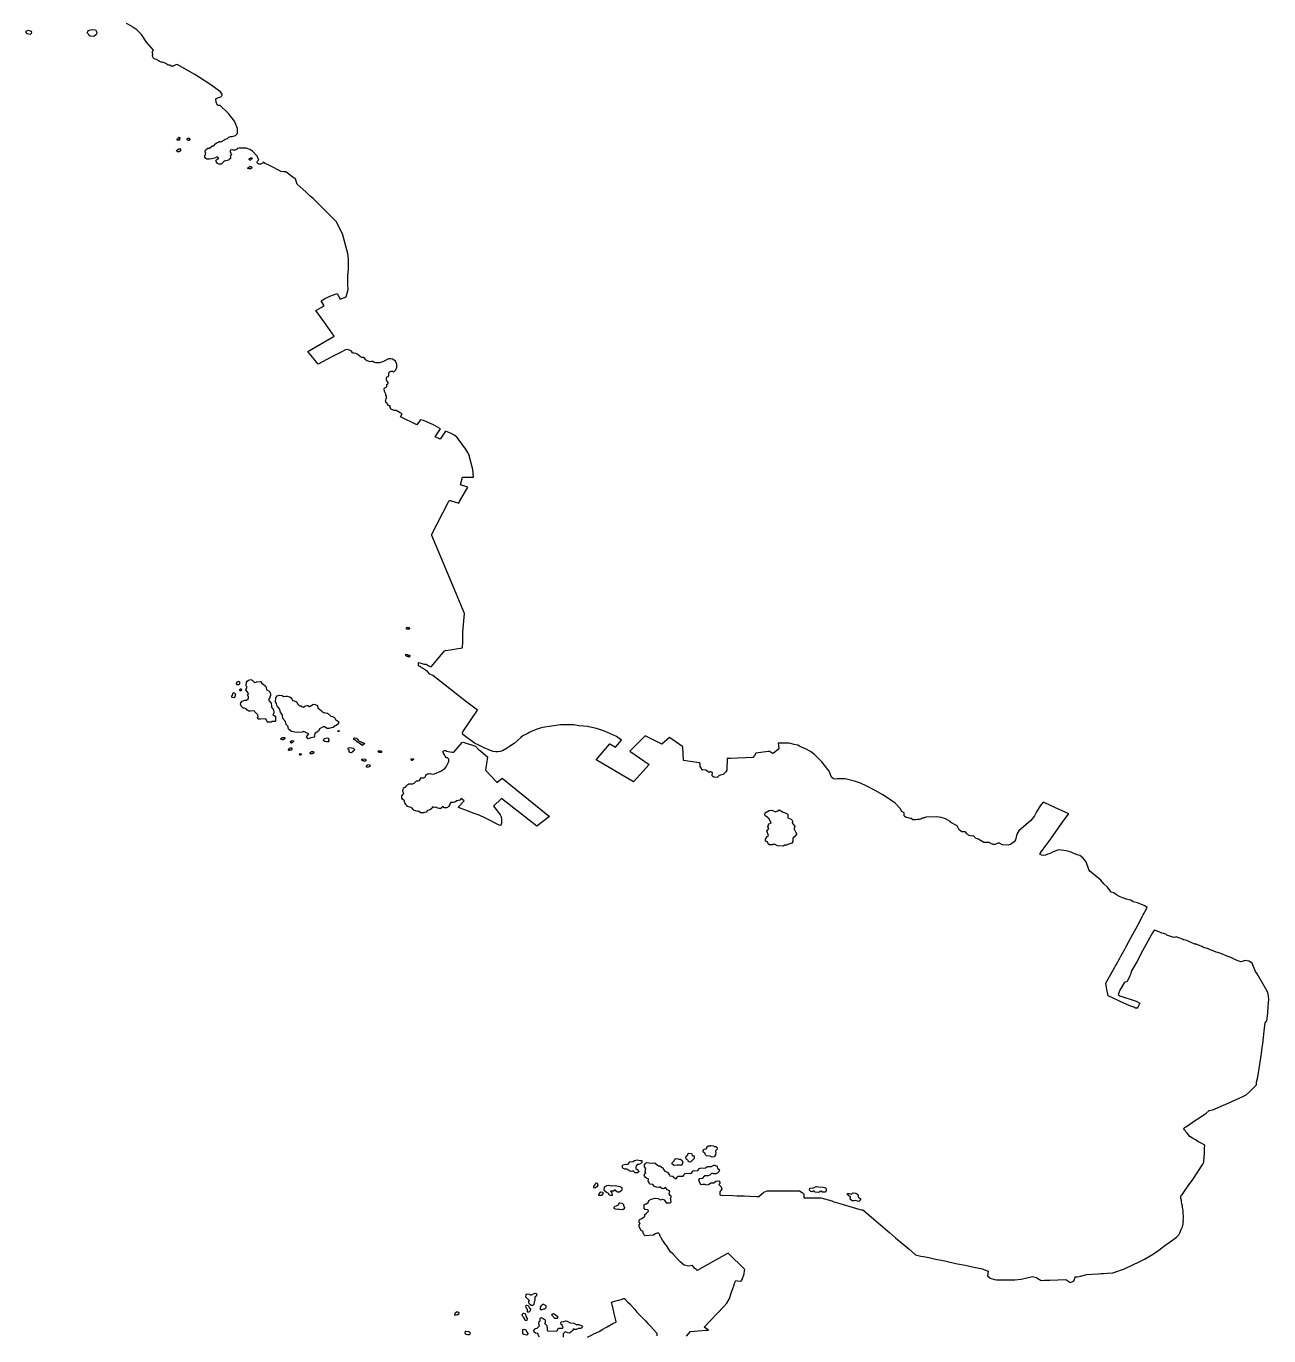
# Model space of a CAD drawing. Header units: inches. Extents: x 139.14 to 140.39, y 34.9 to 35.86.
# Drawn here: x 139.59072 to 139.62745, y 35.20562 to 35.24435 of the extents above; entities that cross this region are included whole.
import ezdxf

# ---------------------------------------------------------------- set-up
doc = ezdxf.new("R2010")
doc.units = ezdxf.units.IN
doc.header["$MEASUREMENT"] = 0

msp = doc.modelspace()

# ---------------------------------------------------------------- linework, layer by layer
for points in [[(139.610239, 35.205602), (139.610294, 35.20567), (139.610356, 35.205743), (139.610697, 35.205778), (139.610829, 35.205785), (139.610887, 35.205786), (139.610763, 35.205875), (139.611346, 35.206481), (139.611426, 35.206577), (139.611498, 35.206696), (139.611508, 35.206724), (139.611556, 35.206876), (139.611605, 35.207016), (139.611633, 35.207097), (139.611642, 35.207127), (139.61166, 35.207171), (139.611691, 35.207252), (139.611747, 35.207247), (139.611834, 35.207233), (139.611865, 35.207248), (139.611886, 35.207281), (139.611893, 35.207315), (139.611941, 35.207451), (139.611948, 35.207552), (139.611961, 35.20758), (139.611474, 35.208065), (139.611426, 35.208042), (139.610549, 35.207545), (139.610519, 35.20758), (139.610476, 35.20762), (139.61041, 35.207693), (139.610308, 35.207681), (139.610164, 35.207706), (139.610054, 35.207806), (139.609841, 35.208031), (139.609765, 35.208099), (139.609642, 35.208284), (139.609621, 35.208318), (139.609559, 35.208403), (139.609532, 35.208448), (139.609491, 35.20851), (139.609477, 35.208521), (139.609463, 35.208561), (139.609453, 35.208616), (139.609404, 35.208665), (139.609312, 35.208634), (139.609258, 35.208589), (139.609017, 35.208578), (139.608976, 35.208617), (139.608956, 35.208667), (139.608956, 35.208696), (139.608942, 35.208707), (139.608894, 35.208718), (139.608839, 35.208848), (139.608839, 35.208899), (139.608867, 35.208938), (139.608839, 35.208966), (139.608839, 35.209039), (139.608867, 35.209068), (139.608894, 35.209073), (139.608976, 35.209124), (139.609004, 35.209152), (139.609004, 35.209209), (139.609052, 35.209248), (139.609113, 35.209299), (139.609106, 35.209338), (139.609017, 35.209349), (139.608983, 35.209389), (139.60899, 35.209502), (139.609031, 35.209519), (139.609052, 35.209519), (139.6091, 35.209558), (139.609113, 35.209586), (139.60912, 35.20962), (139.609189, 35.209659), (139.609244, 35.209665), (139.609292, 35.209688), (139.609402, 35.209682), (139.60947, 35.209643), (139.609532, 35.209659), (139.609573, 35.209643), (139.609635, 35.209547), (139.609745, 35.209547), (139.609786, 35.209569), (139.609779, 35.209643), (139.609765, 35.209671), (139.609786, 35.209727), (139.609786, 35.209744), (139.609752, 35.209766), (139.609724, 35.209817), (139.609731, 35.209879), (139.609745, 35.209901), (139.609669, 35.20993), (139.609642, 35.209963), (139.609621, 35.210003), (139.609559, 35.209963), (139.609511, 35.209975), (139.609463, 35.210014), (139.609456, 35.210026), (139.609422, 35.210003), (139.609347, 35.210009), (139.609292, 35.210031), (139.609244, 35.210088), (139.609168, 35.210099), (139.609134, 35.210127), (139.609134, 35.210149), (139.6091, 35.210194), (139.609114, 35.210251), (139.6091, 35.210262), (139.609066, 35.210268), (139.609011, 35.210313), (139.608997, 35.210341), (139.608983, 35.210358), (139.609004, 35.210414), (139.609038, 35.210442), (139.609017, 35.210465), (139.609024, 35.210532), (139.609038, 35.210561), (139.608997, 35.210611), (139.608997, 35.210674), (139.609029, 35.210713), (139.609059, 35.21074), (139.60921, 35.210724), (139.609306, 35.210736), (139.609381, 35.210668), (139.609402, 35.210645), (139.60945, 35.21064), (139.609525, 35.210589), (139.609539, 35.210583), (139.609552, 35.210572), (139.609559, 35.210538), (139.609594, 35.210482), (139.609676, 35.210454), (139.609731, 35.210364), (139.609745, 35.210352), (139.609827, 35.210335), (139.609875, 35.210296), (139.609916, 35.210268), (139.609937, 35.210268), (139.609985, 35.210335), (139.610136, 35.210341), (139.610163, 35.210369), (139.610177, 35.210403), (139.610197, 35.210414), (139.610321, 35.210431), (139.610342, 35.21042), (139.610383, 35.210426), (139.610438, 35.210493), (139.610568, 35.210504), (139.610623, 35.210561), (139.610644, 35.210578), (139.610801, 35.210583), (139.610863, 35.210628), (139.61098, 35.210628), (139.611049, 35.210662), (139.611076, 35.210668), (139.611083, 35.210657), (139.611124, 35.21064), (139.611145, 35.210617), (139.611158, 35.210572), (139.611213, 35.210521), (139.611199, 35.210499), (139.611193, 35.210465), (139.611165, 35.210437), (139.611124, 35.210414), (139.61111, 35.210403), (139.611035, 35.210409), (139.610994, 35.210426), (139.610981, 35.210415), (139.610925, 35.210364), (139.610877, 35.210347), (139.610767, 35.210347), (139.610699, 35.210268), (139.610616, 35.210256), (139.610596, 35.210234), (139.610609, 35.210178), (139.610644, 35.210116), (139.610658, 35.210093), (139.610712, 35.210099), (139.610781, 35.210099), (139.610829, 35.210082), (139.610884, 35.210088), (139.610918, 35.21011), (139.610952, 35.210138), (139.611042, 35.210138), (139.611103, 35.210189), (139.611193, 35.2102), (139.61122, 35.210161), (139.61122, 35.210121), (139.611193, 35.210088), (139.611261, 35.210026), (139.611282, 35.209958), (139.611254, 35.209913), (139.61122, 35.209879), (139.61122, 35.209828), (139.61122, 35.209783), (139.611254, 35.209772), (139.611607, 35.209763), (139.611736, 35.20976), (139.611838, 35.209755), (139.61195, 35.209753), (139.612107, 35.209744), (139.612312, 35.209737), (139.612376, 35.209733), (139.612523, 35.209864), (139.612621, 35.209908), (139.613279, 35.209907), (139.613576, 35.209902), (139.613657, 35.209857), (139.613705, 35.209809), (139.613704, 35.209693), (139.614207, 35.209699), (139.614532, 35.209606), (139.614598, 35.209579), (139.614739, 35.209542), (139.614866, 35.209501), (139.615132, 35.209421), (139.61533, 35.209362), (139.615408, 35.209347), (139.615447, 35.209345), (139.615702, 35.209129), (139.615972, 35.208899), (139.616236, 35.208668), (139.616417, 35.208513), (139.616812, 35.208186), (139.617005, 35.208014), (139.61717, 35.207972), (139.617247, 35.207959), (139.617397, 35.207929), (139.617556, 35.207897), (139.61791, 35.207822), (139.618199, 35.207757), (139.618247, 35.20775), (139.618474, 35.207704), (139.618605, 35.207673), (139.618735, 35.207645), (139.618982, 35.207594), (139.619159, 35.207524), (139.619136, 35.207391), (139.619214, 35.207326), (139.619338, 35.207281), (139.6194, 35.20727), (139.619941, 35.20727), (139.620127, 35.207293), (139.620463, 35.207366), (139.62058, 35.207343), (139.620628, 35.207315), (139.620722, 35.207248), (139.620822, 35.207262), (139.620978, 35.207264), (139.621451, 35.207281), (139.621572, 35.207201), (139.621588, 35.207191), (139.621682, 35.207236), (139.621709, 35.207268), (139.621731, 35.207358), (139.621788, 35.207365), (139.621894, 35.207382), (139.622061, 35.207426), (139.622412, 35.207454), (139.622489, 35.20746), (139.622568, 35.207464), (139.622673, 35.207473), (139.622838, 35.207484), (139.623016, 35.207539), (139.623066, 35.207558), (139.623098, 35.207568), (139.62314, 35.207581), (139.623204, 35.207606), (139.623637, 35.207813), (139.623774, 35.207885), (139.623995, 35.208011), (139.62419, 35.208139), (139.624246, 35.208187), (139.62438, 35.208283), (139.624533, 35.208393), (139.624721, 35.208535), (139.624793, 35.2086), (139.624825, 35.208658), (139.624865, 35.208756), (139.624881, 35.208798), (139.624899, 35.208837), (139.624918, 35.208927), (139.624921, 35.208971), (139.624924, 35.209001), (139.624926, 35.209023), (139.624925, 35.209063), (139.62493, 35.20909), (139.624917, 35.2093), (139.62491, 35.209372), (139.624898, 35.209423), (139.624896, 35.209457), (139.624884, 35.209522), (139.624875, 35.209575), (139.624869, 35.209631), (139.624855, 35.209676), (139.624851, 35.209737), (139.624865, 35.209777), (139.624896, 35.209808), (139.624998, 35.209951), (139.625066, 35.210048), (139.625205, 35.210244), (139.625498, 35.210694), (139.625533, 35.210748), (139.625541, 35.210918), (139.625547, 35.21099), (139.625552, 35.211161), (139.625563, 35.211254), (139.625451, 35.211317), (139.625392, 35.211341), (139.625352, 35.211361), (139.625319, 35.21139), (139.625281, 35.211413), (139.625198, 35.21146), (139.625113, 35.211514), (139.625035, 35.211608), (139.625002, 35.211649), (139.624986, 35.211677), (139.624961, 35.21171), (139.624944, 35.211736), (139.624963, 35.211774), (139.625, 35.211796), (139.625047, 35.211829), (139.625121, 35.211878), (139.625185, 35.211928), (139.625255, 35.211971), (139.625383, 35.212059), (139.625538, 35.212162), (139.625587, 35.212195), (139.625693, 35.21228), (139.625799, 35.212298), (139.626113, 35.212434), (139.626247, 35.212495), (139.626358, 35.212544), (139.626681, 35.212699), (139.626783, 35.212747), (139.626869, 35.212825), (139.626933, 35.212884), (139.627082, 35.213026), (139.627093, 35.213058), (139.627092, 35.213119), (139.627126, 35.213271), (139.627236, 35.213964), (139.627256, 35.214144), (139.627277, 35.214257), (139.627311, 35.214624), (139.627346, 35.214877), (139.62739, 35.214931), (139.627419, 35.215159), (139.627431, 35.215364), (139.627443, 35.215464), (139.627452, 35.215577), (139.627435, 35.215733), (139.627407, 35.215807), (139.627113, 35.216319), (139.627058, 35.216393), (139.626962, 35.216635), (139.626866, 35.216697), (139.626756, 35.216714), (139.626666, 35.216691), (139.626628, 35.216675), (139.62658, 35.216698), (139.626539, 35.216709), (139.626429, 35.21676), (139.626306, 35.216816), (139.626223, 35.216844), (139.626031, 35.216923), (139.625942, 35.216957), (139.625901, 35.216963), (139.625825, 35.216996), (139.625661, 35.217058), (139.625503, 35.217109), (139.625468, 35.217132), (139.625304, 35.217199), (139.625269, 35.217205), (139.625002, 35.217318), (139.624933, 35.217334), (139.624899, 35.217351), (139.624789, 35.217391), (139.624736, 35.21741), (139.624716, 35.217414), (139.624689, 35.217404), (139.624648, 35.217394), (139.624583, 35.217413), (139.624439, 35.21747), (139.624405, 35.217492), (139.62435, 35.217515), (139.624329, 35.217515), (139.624294, 35.217529), (139.624274, 35.217537), (139.624226, 35.21756), (139.624176, 35.217579), (139.624131, 35.217597), (139.624107, 35.217606), (139.624068, 35.217616), (139.624018, 35.217541), (139.623979, 35.217471), (139.623717, 35.217008), (139.623667, 35.216917), (139.623659, 35.216884), (139.623549, 35.216679), (139.623397, 35.216414), (139.623376, 35.216343), (139.623366, 35.2163), (139.623348, 35.216269), (139.623308, 35.21618), (139.623254, 35.216082), (139.623206, 35.216072), (139.623178, 35.216057), (139.623081, 35.215886), (139.623053, 35.215836), (139.622998, 35.215714), (139.623053, 35.215674), (139.623534, 35.215516), (139.623644, 35.215458), (139.623582, 35.215335), (139.623558, 35.215303), (139.623508, 35.215311), (139.623463, 35.215333), (139.623407, 35.215354), (139.623328, 35.215389), (139.623167, 35.21546), (139.622703, 35.215672), (139.622696, 35.215723), (139.622662, 35.215864), (139.622637, 35.21605), (139.622679, 35.216137), (139.622819, 35.216384), (139.622898, 35.216525), (139.622919, 35.216559), (139.62294, 35.216592), (139.623049, 35.216791), (139.623081, 35.216846), (139.623196, 35.217057), (139.623234, 35.217133), (139.623378, 35.217388), (139.623437, 35.217499), (139.623572, 35.217746), (139.623588, 35.217778), (139.623719, 35.218028), (139.623741, 35.218071), (139.623765, 35.218113), (139.623797, 35.218174), (139.623855, 35.218287), (139.623784, 35.218336), (139.623572, 35.218427), (139.623441, 35.218455), (139.623369, 35.218501), (139.623237, 35.218534), (139.62317, 35.218557), (139.623125, 35.218568), (139.623041, 35.218615), (139.622948, 35.218657), (139.622866, 35.218719), (139.622795, 35.21874), (139.622686, 35.218883), (139.622577, 35.21899), (139.622488, 35.219092), (139.622165, 35.219356), (139.622131, 35.219407), (139.622055, 35.219633), (139.621952, 35.219751), (139.62187, 35.219819), (139.621788, 35.219841), (139.621582, 35.219931), (139.621465, 35.219965), (139.621245, 35.219988), (139.621184, 35.219976), (139.621062, 35.219921), (139.620987, 35.219885), (139.620917, 35.21986), (139.620854, 35.219836), (139.620783, 35.219828), (139.620734, 35.219837), (139.620714, 35.219851), (139.620707, 35.219858), (139.620685, 35.219881), (139.620704, 35.219904), (139.620784, 35.22001), (139.620956, 35.220251), (139.621357, 35.220807), (139.621523, 35.221032), (139.621539, 35.221056), (139.621015, 35.221296), (139.620812, 35.221391), (139.620777, 35.221405), (139.620689, 35.221289), (139.620586, 35.221119), (139.620524, 35.221001), (139.620414, 35.22086), (139.620064, 35.220556), (139.620002, 35.220455), (139.619968, 35.220286), (139.61992, 35.220224), (139.619817, 35.22015), (139.619748, 35.220133), (139.619584, 35.220139), (139.619505, 35.220175), (139.619491, 35.220188), (139.619468, 35.220191), (139.619441, 35.220186), (139.619398, 35.220168), (139.619354, 35.22015), (139.619307, 35.22015), (139.619282, 35.220156), (139.619243, 35.220166), (139.619221, 35.220186), (139.619187, 35.220213), (139.61914, 35.220213), (139.619031, 35.220213), (139.618979, 35.220236), (139.618883, 35.220301), (139.618863, 35.220315), (139.618826, 35.220315), (139.618781, 35.220338), (139.618761, 35.220353), (139.61875, 35.220378), (139.618727, 35.220401), (139.618686, 35.220399), (139.618634, 35.220407), (139.618596, 35.220417), (139.618575, 35.220428), (139.618543, 35.220455), (139.618527, 35.220469), (139.6185, 35.220514), (139.618475, 35.220524), (139.618377, 35.220528), (139.618339, 35.220549), (139.618302, 35.220587), (139.61828, 35.220619), (139.618261, 35.22066), (139.61824, 35.220697), (139.618055, 35.220804), (139.618055, 35.220816), (139.617897, 35.220912), (139.617766, 35.220951), (139.617629, 35.220968), (139.617314, 35.220957), (139.617275, 35.220934), (139.617263, 35.220934), (139.617239, 35.220933), (139.617198, 35.220918), (139.617161, 35.2209), (139.617129, 35.220892), (139.617063, 35.220892), (139.617007, 35.22088), (139.616932, 35.220874), (139.616877, 35.220922), (139.616856, 35.220922), (139.616816, 35.220924), (139.616787, 35.220935), (139.616733, 35.220951), (139.616697, 35.220973), (139.616677, 35.220992), (139.616672, 35.221026), (139.616671, 35.221088), (139.616602, 35.221128), (139.616579, 35.22115), (139.616575, 35.221172), (139.616566, 35.221204), (139.616408, 35.221368), (139.616277, 35.221464), (139.616277, 35.221475), (139.616236, 35.221492), (139.616037, 35.221622), (139.615818, 35.221751), (139.61555, 35.221886), (139.615385, 35.22196), (139.615207, 35.222022), (139.614933, 35.222095), (139.614706, 35.222095), (139.614651, 35.222084), (139.614583, 35.222089), (139.614528, 35.22214), (139.614452, 35.22232), (139.61424, 35.222591), (139.61402, 35.222816), (139.613903, 35.222901), (139.613753, 35.222979), (139.613642, 35.223024), (139.613576, 35.22306), (139.613531, 35.223084), (139.613416, 35.223109), (139.613272, 35.223143), (139.61295, 35.223149), (139.612966, 35.223), (139.612969, 35.222978), (139.612796, 35.222838), (139.612771, 35.222853), (139.612725, 35.222885), (139.612691, 35.222898), (139.612651, 35.222895), (139.612288, 35.222848), (139.612246, 35.222782), (139.612198, 35.22272), (139.61154, 35.222693), (139.611436, 35.222693), (139.611426, 35.222348), (139.611398, 35.222301), (139.611342, 35.222235), (139.611323, 35.222224), (139.611276, 35.222214), (139.61124, 35.222203), (139.611202, 35.22219), (139.611182, 35.222167), (139.611157, 35.222143), (139.61115, 35.222126), (139.611044, 35.222145), (139.611016, 35.222158), (139.610997, 35.222181), (139.610997, 35.222214), (139.611005, 35.222271), (139.61098, 35.22229), (139.61094, 35.222307), (139.610911, 35.222283), (139.610853, 35.222322), (139.610809, 35.222346), (139.610721, 35.222356), (139.610692, 35.222356), (139.610682, 35.222395), (139.610644, 35.222458), (139.610644, 35.222545), (139.610614, 35.222566), (139.610152, 35.222629), (139.610129, 35.223034), (139.609733, 35.223315), (139.609509, 35.22312), (139.609016, 35.223366), (139.608561, 35.222905), (139.609129, 35.222511), (139.608675, 35.221998), (139.607565, 35.222652), (139.607974, 35.223123), (139.608143, 35.223032), (139.608318, 35.223239), (139.608167, 35.22334), (139.607817, 35.223498), (139.607577, 35.223577), (139.60735, 35.223627), (139.60733, 35.223639), (139.607055, 35.223661), (139.606904, 35.223684), (139.606513, 35.223684), (139.605978, 35.223605), (139.605847, 35.223566), (139.605626, 35.223477), (139.605585, 35.223461), (139.605545, 35.223436), (139.605394, 35.223368), (139.605343, 35.223316), (139.605234, 35.223211), (139.605142, 35.223136), (139.605004, 35.223045), (139.604918, 35.222993), (139.6048, 35.22292), (139.604732, 35.222901), (139.604661, 35.222891), (139.604621, 35.222887), (139.604603, 35.222887), (139.604525, 35.222902), (139.604442, 35.222927), (139.604256, 35.223011), (139.604102, 35.223087), (139.603974, 35.223148), (139.603629, 35.223401), (139.603616, 35.223449), (139.60363, 35.223479), (139.604054, 35.224123), (139.603707, 35.224393), (139.602968, 35.224967), (139.602736, 35.225143), (139.60265, 35.22519), (139.602579, 35.225269), (139.602489, 35.225322), (139.602428, 35.225363), (139.602391, 35.225371), (139.602381, 35.225393), (139.60235, 35.22541), (139.602317, 35.225434), (139.602311, 35.22553), (139.602352, 35.225524), (139.602426, 35.225502), (139.602469, 35.225487), (139.602546, 35.225485), (139.602605, 35.225448), (139.602664, 35.225412), (139.602695, 35.225414), (139.603079, 35.225877), (139.603111, 35.225884), (139.603259, 35.225905), (139.603373, 35.225923), (139.603612, 35.225962), (139.603625, 35.226155), (139.603627, 35.226426), (139.603649, 35.226661), (139.603674, 35.226979), (139.603426, 35.227574), (139.602708, 35.229288), (139.602702, 35.229307), (139.603199, 35.230286), (139.603223, 35.23032), (139.603249, 35.230329), (139.60348, 35.230253), (139.603504, 35.230246), (139.603528, 35.230295), (139.603774, 35.230719), (139.603557, 35.230791), (139.603612, 35.231014), (139.603936, 35.231018), (139.603919, 35.231239), (139.603808, 35.231653), (139.603768, 35.231747), (139.6037, 35.231854), (139.603459, 35.232192), (139.603391, 35.232248), (139.603261, 35.232316), (139.603112, 35.232371), (139.602951, 35.232136), (139.602807, 35.232206), (139.602961, 35.232442), (139.602759, 35.232558), (139.602458, 35.232688), (139.602373, 35.232714), (139.602263, 35.232564), (139.601785, 35.232803), (139.601834, 35.23289), (139.601774, 35.232918), (139.601653, 35.232991), (139.601591, 35.232989), (139.601571, 35.232995), (139.601546, 35.233002), (139.601509, 35.233016), (139.601495, 35.23305), (139.601479, 35.233074), (139.601474, 35.233122), (139.601456, 35.233122), (139.601419, 35.233147), (139.601401, 35.23317), (139.601397, 35.233193), (139.601362, 35.233211), (139.601346, 35.233238), (139.601343, 35.233269), (139.601346, 35.233293), (139.601362, 35.233327), (139.601372, 35.233359), (139.601369, 35.233416), (139.601349, 35.233419), (139.601349, 35.233469), (139.601307, 35.233553), (139.601303, 35.23364), (139.601317, 35.233656), (139.601358, 35.233675), (139.601383, 35.233684), (139.601379, 35.233705), (139.601376, 35.233723), (139.601369, 35.233746), (139.60139, 35.233762), (139.601415, 35.233783), (139.601415, 35.233819), (139.601381, 35.233865), (139.601365, 35.233897), (139.601365, 35.233947), (139.601372, 35.233963), (139.601386, 35.233981), (139.601406, 35.233988), (139.601427, 35.233997), (139.601429, 35.234016), (139.601433, 35.234023), (139.601436, 35.234077), (139.601436, 35.234098), (139.601452, 35.234125), (139.601474, 35.234144), (139.601504, 35.23415), (139.601543, 35.234146), (139.601571, 35.234132), (139.6016, 35.234136), (139.601648, 35.234186), (139.601676, 35.234265), (139.601676, 35.234367), (139.601628, 35.234451), (139.601545, 35.234507), (139.601497, 35.234519), (139.601429, 35.234519), (139.601264, 35.234429), (139.601216, 35.234413), (139.60116, 35.234397), (139.601121, 35.234394), (139.60105, 35.234397), (139.600992, 35.234413), (139.600963, 35.234434), (139.600928, 35.234439), (139.600886, 35.234426), (139.600799, 35.234453), (139.600773, 35.234463), (139.600744, 35.234492), (139.600728, 35.234524), (139.600689, 35.23455), (139.600641, 35.234558), (139.600602, 35.234576), (139.600581, 35.234592), (139.600528, 35.234634), (139.600499, 35.234653), (139.600462, 35.234671), (139.600414, 35.234679), (139.600386, 35.234679), (139.600359, 35.234695), (139.600336, 35.234739), (139.600312, 35.234755), (139.600272, 35.234774), (139.600233, 35.234784), (139.600201, 35.234789), (139.600159, 35.234783), (139.600004, 35.234701), (139.59977, 35.234579), (139.599472, 35.234425), (139.599347, 35.234357), (139.599038, 35.234731), (139.599821, 35.235186), (139.599687, 35.235386), (139.599463, 35.235686), (139.599277, 35.235949), (139.599527, 35.236079), (139.599434, 35.236228), (139.599536, 35.236288), (139.599694, 35.236367), (139.599913, 35.236446), (139.599998, 35.236282), (139.600173, 35.23635), (139.600239, 35.236562), (139.600227, 35.236699), (139.600227, 35.23697), (139.600241, 35.237173), (139.600241, 35.237466), (139.600221, 35.237629), (139.60007, 35.238209), (139.599877, 35.238581), (139.599521, 35.238936), (139.599202, 35.239259), (139.599143, 35.239303), (139.599116, 35.239331), (139.599034, 35.239406), (139.598979, 35.239455), (139.598813, 35.239607), (139.598725, 35.23968), (139.598684, 35.239804), (139.598689, 35.239826), (139.598641, 35.239856), (139.59857, 35.239911), (139.598435, 35.240017), (139.598392, 35.240042), (139.598334, 35.240046), (139.598251, 35.240052), (139.597908, 35.240238), (139.597757, 35.240305), (139.597723, 35.240334), (139.597714, 35.240309), (139.5977, 35.240293), (139.597666, 35.240278), (139.597642, 35.240271), (139.5976, 35.240273), (139.597581, 35.240278), (139.597565, 35.240292), (139.597547, 35.240314), (139.597547, 35.240338), (139.597555, 35.240363), (139.597575, 35.240382), (139.597599, 35.240396), (139.597545, 35.240514), (139.597407, 35.24066), (139.597332, 35.240711), (139.597222, 35.240751), (139.597009, 35.240751), (139.596954, 35.240734), (139.596954, 35.240716), (139.596895, 35.240687), (139.596864, 35.240687), (139.596825, 35.24069), (139.596786, 35.240695), (139.596758, 35.240684), (139.596745, 35.240664), (139.59674, 35.240646), (139.596766, 35.240597), (139.596789, 35.240553), (139.596779, 35.240538), (139.59675, 35.240507), (139.596753, 35.240491), (139.596753, 35.24046), (139.596753, 35.240445), (139.596722, 35.240414), (139.596701, 35.240396), (139.596655, 35.240383), (139.596613, 35.240367), (139.596577, 35.240359), (139.596554, 35.240339), (139.596484, 35.240277), (139.596461, 35.240274), (139.59642, 35.240274), (139.596389, 35.240282), (139.596371, 35.240293), (139.596345, 35.240329), (139.596329, 35.240365), (139.596324, 35.24038), (139.596376, 35.240429), (139.596402, 35.240434), (139.5964, 35.240459), (139.596385, 35.240465), (139.596376, 35.240476), (139.596361, 35.240491), (139.596332, 35.240481), (139.596322, 35.240465), (139.596283, 35.24045), (139.596203, 35.240429), (139.596133, 35.240421), (139.596092, 35.240416), (139.596056, 35.240416), (139.596027, 35.240445), (139.596002, 35.240476), (139.595994, 35.240499), (139.596002, 35.24053), (139.596014, 35.240545), (139.596014, 35.240579), (139.596023, 35.240608), (139.596007, 35.240637), (139.596007, 35.240655), (139.596017, 35.240691), (139.596038, 35.240704), (139.59609, 35.240743), (139.596136, 35.240748), (139.596206, 35.240802), (139.596224, 35.240817), (139.596245, 35.240817), (139.596268, 35.24082), (139.596281, 35.240833), (139.596281, 35.240853), (139.596291, 35.240864), (139.59633, 35.240895), (139.596361, 35.24091), (139.596405, 35.240928), (139.596415, 35.240941), (139.596446, 35.240941), (139.596459, 35.240936), (139.596474, 35.240933), (139.596512, 35.240955), (139.596537, 35.240972), (139.596594, 35.241009), (139.596665, 35.241032), (139.596705, 35.241074), (139.596756, 35.241091), (139.59681, 35.241091), (139.596905, 35.241117), (139.596968, 35.241179), (139.596968, 35.241331), (139.596879, 35.241545), (139.596694, 35.241771), (139.596447, 35.242007), (139.596391, 35.242008), (139.596367, 35.242024), (139.596334, 35.24211), (139.596324, 35.242206), (139.59638, 35.242231), (139.59647, 35.242262), (139.596492, 35.242286), (139.596512, 35.242322), (139.596514, 35.242345), (139.59646, 35.242408), (139.596141, 35.242636), (139.595705, 35.242925), (139.595405, 35.243095), (139.595184, 35.243219), (139.595141, 35.243211), (139.595105, 35.243193), (139.595082, 35.24318), (139.595068, 35.243173), (139.59502, 35.243171), (139.595002, 35.243175), (139.594984, 35.243191), (139.594971, 35.243204), (139.594955, 35.243199), (139.594927, 35.243199), (139.594911, 35.243206), (139.594885, 35.243218), (139.594864, 35.243241), (139.594829, 35.243261), (139.5948, 35.243274), (139.594768, 35.243282), (139.594734, 35.243287), (139.594702, 35.243293), (139.594657, 35.243312), (139.594628, 35.243333), (139.594611, 35.243348), (139.594564, 35.243369), (139.594533, 35.243379), (139.594504, 35.243389), (139.594474, 35.243422), (139.594459, 35.243443), (139.594449, 35.243472), (139.594447, 35.243493), (139.594461, 35.243506), (139.594464, 35.243531), (139.594455, 35.243548), (139.594446, 35.243574), (139.594444, 35.243593), (139.594458, 35.243614), (139.594484, 35.243646), (139.594278, 35.243883), (139.594129, 35.244104), (139.594054, 35.24418), (139.593983, 35.244244), (139.593873, 35.244329), (139.593846, 35.244334), (139.593832, 35.244351), (139.593681, 35.24443)], [(139.590717, 35.24416), (139.590717, 35.24421), (139.590758, 35.244227), (139.590772, 35.244239), (139.590861, 35.24421), (139.590875, 35.244182), (139.590861, 35.244137), (139.590834, 35.244109), (139.590744, 35.244131), (139.590717, 35.24416)], [(139.592522, 35.24416), (139.592536, 35.244199), (139.592556, 35.244222), (139.592584, 35.244239), (139.592625, 35.244244), (139.592672, 35.244261), (139.592762, 35.24425), (139.592803, 35.244182), (139.592796, 35.24412), (139.592769, 35.244092), (139.592714, 35.244053), (139.592611, 35.244058), (139.592577, 35.244081), (139.59257, 35.244109), (139.592522, 35.24416)], [(139.595184, 35.240987), (139.595184, 35.24101), (139.595205, 35.241027), (139.595205, 35.241032), (139.595212, 35.241038), (139.595212, 35.241044), (139.595219, 35.241049), (139.595219, 35.241055), (139.595225, 35.241061), (139.595225, 35.241066), (139.595232, 35.241066), (139.595239, 35.241072), (139.595253, 35.241066), (139.59526, 35.241061), (139.59526, 35.241038), (139.595253, 35.241032), (139.595253, 35.241021), (139.595246, 35.241016), (139.595246, 35.240987), (139.595253, 35.240982), (139.595198, 35.240982), (139.595191, 35.240987), (139.595184, 35.240987)], [(139.595479, 35.240993), (139.595479, 35.241021), (139.595486, 35.241027), (139.595486, 35.241038), (139.595493, 35.241044), (139.595541, 35.241038), (139.595548, 35.241032), (139.595548, 35.241021), (139.595555, 35.241016), (139.595555, 35.240987), (139.595548, 35.240982), (139.595534, 35.240982), (139.595527, 35.240976), (139.595514, 35.240976), (139.595507, 35.240982), (139.595493, 35.240982), (139.595479, 35.240993)], [(139.595164, 35.240677), (139.595232, 35.240722), (139.59526, 35.240734), (139.59528, 35.240711), (139.59528, 35.240672), (139.595239, 35.240638), (139.595191, 35.240638), (139.595171, 35.24066), (139.595164, 35.240677)], [(139.597304, 35.240424), (139.597311, 35.240429), (139.597311, 35.240435), (139.597318, 35.240441), (139.597325, 35.240441), (139.597332, 35.240446), (139.597339, 35.240446), (139.597346, 35.240452), (139.597352, 35.240452), (139.597359, 35.240457), (139.597366, 35.240457), (139.597373, 35.240463), (139.597387, 35.240457), (139.597394, 35.240452), (139.597394, 35.240441), (139.597387, 35.240435), (139.597387, 35.240429), (139.597359, 35.240407), (139.597359, 35.240401), (139.597352, 35.240396), (139.597332, 35.240396), (139.597311, 35.240412), (139.597311, 35.240418), (139.597304, 35.240424)], [(139.597263, 35.240154), (139.59727, 35.240159), (139.59727, 35.240165), (139.597284, 35.240176), (139.597297, 35.240176), (139.597318, 35.240193), (139.597318, 35.240199), (139.597325, 35.240204), (139.597332, 35.240204), (139.597339, 35.24021), (139.597352, 35.240204), (139.597359, 35.240204), (139.597387, 35.240182), (139.597387, 35.240171), (139.59738, 35.240165), (139.59738, 35.240159), (139.597373, 35.240154), (139.597373, 35.240148), (139.597366, 35.240142), (139.597359, 35.240142), (139.597346, 35.240131), (139.597332, 35.240131), (139.597325, 35.240125), (139.597318, 35.240131), (139.597304, 35.240131), (139.597291, 35.240142), (139.597284, 35.240142), (139.597277, 35.240148), (139.59727, 35.240148), (139.597263, 35.240154)], [(139.601957, 35.226529), (139.601957, 35.226557), (139.60197, 35.226568), (139.601991, 35.226568), (139.601998, 35.226574), (139.602011, 35.226568), (139.602018, 35.226568), (139.602025, 35.226563), (139.602032, 35.226563), (139.602053, 35.226546), (139.602053, 35.22654), (139.602046, 35.226535), (139.602046, 35.226529), (139.602039, 35.226523), (139.601998, 35.226523), (139.601991, 35.226529), (139.601984, 35.226523), (139.601964, 35.226523), (139.601957, 35.226529)], [(139.601936, 35.225735), (139.601936, 35.225769), (139.601943, 35.225774), (139.601984, 35.225769), (139.601991, 35.225769), (139.602011, 35.225752), (139.602025, 35.225752), (139.602032, 35.225746), (139.602046, 35.225746), (139.602053, 35.22574), (139.602059, 35.22574), (139.602059, 35.225723), (139.602053, 35.225718), (139.602053, 35.225712), (139.602046, 35.225707), (139.602046, 35.225701), (139.602039, 35.225695), (139.602032, 35.225701), (139.602018, 35.225701), (139.602011, 35.225707), (139.601998, 35.225707), (139.601991, 35.225712), (139.601977, 35.225712), (139.60197, 35.225718), (139.60195, 35.225718), (139.60195, 35.225723), (139.601936, 35.225735)], [(139.596934, 35.224901), (139.596954, 35.224957), (139.596975, 35.224974), (139.596996, 35.22498), (139.597023, 35.224963), (139.597023, 35.224895), (139.596989, 35.224867), (139.596947, 35.224872), (139.596934, 35.224901)], [(139.597057, 35.224298), (139.597064, 35.224337), (139.597099, 35.224388), (139.59716, 35.224405), (139.597188, 35.224416), (139.597229, 35.224422), (139.597277, 35.224461), (139.597291, 35.224489), (139.597284, 35.224523), (139.597263, 35.224557), (139.597284, 35.224602), (139.597277, 35.224636), (139.597208, 35.224726), (139.597215, 35.224754), (139.597243, 35.224788), (139.597236, 35.224822), (139.597222, 35.224844), (139.597229, 35.224946), (139.597249, 35.224985), (139.597284, 35.225013), (139.597359, 35.225025), (139.597401, 35.225013), (139.597469, 35.22494), (139.597517, 35.224946), (139.597524, 35.224957), (139.597647, 35.224968), (139.597661, 35.224957), (139.597675, 35.224934), (139.597778, 35.224839), (139.597805, 35.224822), (139.597819, 35.224737), (139.597839, 35.224715), (139.597894, 35.224692), (139.597915, 35.224664), (139.597936, 35.224608), (139.597936, 35.224557), (139.597922, 35.224523), (139.597915, 35.224478), (139.597894, 35.224456), (139.597894, 35.224405), (139.597956, 35.224332), (139.59797, 35.22423), (139.59797, 35.224207), (139.598032, 35.224134), (139.598038, 35.224078), (139.598038, 35.224033), (139.598011, 35.223999), (139.598059, 35.223954), (139.598086, 35.223943), (139.598086, 35.223802), (139.598073, 35.223791), (139.59799, 35.223785), (139.597956, 35.223768), (139.597853, 35.223768), (139.597839, 35.223779), (139.597805, 35.223864), (139.59764, 35.223858), (139.597572, 35.223858), (139.597558, 35.223892), (139.597572, 35.223926), (139.597565, 35.223982), (139.597476, 35.224078), (139.597462, 35.224089), (139.597442, 35.224106), (139.597352, 35.224089), (139.597297, 35.224089), (139.597236, 35.224134), (139.597222, 35.224157), (139.597167, 35.224185), (139.597133, 35.224185), (139.597085, 35.22423), (139.597057, 35.224298)], [(139.59679, 35.224517), (139.596817, 35.224568), (139.596838, 35.224636), (139.596845, 35.224641), (139.596886, 35.224624), (139.596906, 35.224585), (139.596879, 35.224501), (139.596865, 35.224489), (139.59681, 35.224495), (139.59679, 35.224517)], [(139.59703, 35.224715), (139.59703, 35.224737), (139.597044, 35.224749), (139.597051, 35.224749), (139.597057, 35.224754), (139.597071, 35.224749), (139.597071, 35.224743), (139.597078, 35.224737), (139.597078, 35.22472), (139.597071, 35.224715), (139.597071, 35.224698), (139.597044, 35.224698), (139.597037, 35.224703), (139.597037, 35.224709), (139.59703, 35.224715)], [(139.598086, 35.224365), (139.598093, 35.224489), (139.598141, 35.224551), (139.59821, 35.224562), (139.598286, 35.224557), (139.59832, 35.224529), (139.598395, 35.22454), (139.598436, 35.22454), (139.598498, 35.224512), (139.598546, 35.224489), (139.598574, 35.224461), (139.598594, 35.224411), (139.598636, 35.224399), (139.598711, 35.224365), (139.598745, 35.224298), (139.5988, 35.224253), (139.598855, 35.224247), (139.598855, 35.22423), (139.59891, 35.224213), (139.598958, 35.224236), (139.59902, 35.224264), (139.599047, 35.224258), (139.599088, 35.22423), (139.599109, 35.224236), (139.599212, 35.224303), (139.59926, 35.224292), (139.599329, 35.224258), (139.599342, 35.224191), (139.599445, 35.224106), (139.599493, 35.22405), (139.599527, 35.22405), (139.599603, 35.224033), (139.599624, 35.224033), (139.59972, 35.223948), (139.599775, 35.223931), (139.599836, 35.223904), (139.599864, 35.223847), (139.599953, 35.223791), (139.599946, 35.22374), (139.599919, 35.223695), (139.599877, 35.223667), (139.59985, 35.223656), (139.599788, 35.223611), (139.599747, 35.223599), (139.599692, 35.223594), (139.599672, 35.223577), (139.599617, 35.223582), (139.599534, 35.223633), (139.599493, 35.223627), (139.59939, 35.223571), (139.599356, 35.223503), (139.59926, 35.223441), (139.599246, 35.223408), (139.599232, 35.223374), (139.599246, 35.22334), (139.599226, 35.223323), (139.599136, 35.223301), (139.599054, 35.223278), (139.599006, 35.223329), (139.599068, 35.223419), (139.598917, 35.223492), (139.598883, 35.22347), (139.598697, 35.223458), (139.598615, 35.223481), (139.59856, 35.223487), (139.598478, 35.223554), (139.598464, 35.223594), (139.598457, 35.223644), (139.598402, 35.223695), (139.598382, 35.223791), (139.598299, 35.223875), (139.598292, 35.223976), (139.598231, 35.224067), (139.598203, 35.224162), (139.598155, 35.224219), (139.598141, 35.224236), (139.598121, 35.22432), (139.598086, 35.224365)], [(139.599932, 35.223498), (139.599932, 35.223509), (139.599939, 35.223515), (139.599946, 35.223515), (139.599953, 35.22352), (139.599967, 35.223515), (139.599974, 35.223515), (139.599974, 35.223498), (139.599967, 35.223492), (139.59996, 35.223492), (139.599953, 35.223487), (139.599939, 35.223487), (139.599939, 35.223492), (139.599932, 35.223498)], [(139.598244, 35.223267), (139.598244, 35.223273), (139.598251, 35.223278), (139.598251, 35.223289), (139.598258, 35.223295), (139.598265, 35.223295), (139.598279, 35.223306), (139.598286, 35.223306), (139.598292, 35.223312), (139.598313, 35.223312), (139.59832, 35.223318), (139.598361, 35.223312), (139.598361, 35.223284), (139.598354, 35.223278), (139.598354, 35.223273), (139.598334, 35.223256), (139.598327, 35.223256), (139.59832, 35.22325), (139.598313, 35.22325), (139.598306, 35.223244), (139.598279, 35.223244), (139.598272, 35.22325), (139.598265, 35.22325), (139.598244, 35.223267)], [(139.598471, 35.22294), (139.598471, 35.222963), (139.598478, 35.222968), (139.598478, 35.222974), (139.598491, 35.222985), (139.598491, 35.222991), (139.598498, 35.222996), (139.598505, 35.222996), (139.598526, 35.223013), (139.598539, 35.223008), (139.59856, 35.223008), (139.598567, 35.223002), (139.598567, 35.222996), (139.598574, 35.222991), (139.598574, 35.222968), (139.598567, 35.222963), (139.598567, 35.222957), (139.598546, 35.22294), (139.598498, 35.22294), (139.598491, 35.222934), (139.598478, 35.222934), (139.598471, 35.22294)], [(139.598526, 35.223188), (139.598526, 35.223199), (139.598539, 35.22321), (139.598553, 35.22321), (139.59856, 35.223216), (139.598574, 35.223216), (139.598581, 35.223222), (139.598608, 35.223216), (139.598615, 35.223216), (139.598615, 35.223194), (139.598601, 35.223182), (139.598601, 35.223177), (139.598594, 35.223171), (139.598594, 35.223165), (139.598588, 35.223165), (139.598574, 35.223154), (139.598567, 35.223154), (139.59856, 35.223148), (139.598553, 35.223148), (139.598546, 35.223154), (139.598539, 35.223154), (139.598539, 35.22316), (139.598533, 35.223165), (139.598533, 35.223182), (139.598526, 35.223188)], [(139.599507, 35.223227), (139.599514, 35.223261), (139.599534, 35.223284), (139.599617, 35.223306), (139.599651, 35.223295), (139.599658, 35.223233), (139.599672, 35.223205), (139.599651, 35.223182), (139.599596, 35.223182), (139.599541, 35.223194), (139.599507, 35.223227)], [(139.600227, 35.222974), (139.600234, 35.223002), (139.600241, 35.223013), (139.600282, 35.223019), (139.600379, 35.222996), (139.60042, 35.222963), (139.600413, 35.222929), (139.600358, 35.222884), (139.600331, 35.222861), (139.600282, 35.222872), (139.600269, 35.222901), (139.600269, 35.22294), (139.600227, 35.222974)], [(139.600406, 35.223256), (139.600406, 35.223295), (139.60042, 35.223306), (139.600481, 35.223295), (139.600516, 35.223267), (139.600529, 35.223233), (139.600564, 35.223205), (139.600619, 35.223188), (139.60066, 35.22316), (139.600674, 35.223171), (139.600681, 35.22316), (139.600715, 35.223148), (139.600708, 35.223115), (139.60066, 35.223075), (139.600605, 35.223109), (139.60055, 35.223154), (139.600516, 35.223177), (139.600433, 35.223244), (139.600406, 35.223256)], [(139.601824, 35.221519), (139.601824, 35.221544), (139.601824, 35.221593), (139.601863, 35.221635), (139.601876, 35.221661), (139.601869, 35.22168), (139.601856, 35.221713), (139.60185, 35.221735), (139.601859, 35.221767), (139.601869, 35.221821), (139.601897, 35.221836), (139.601931, 35.221848), (139.601962, 35.221882), (139.601998, 35.221919), (139.602032, 35.22194), (139.602063, 35.221946), (139.602149, 35.221943), (139.602183, 35.221968), (139.602226, 35.222004), (139.602259, 35.222032), (139.602308, 35.222034), (139.602342, 35.222044), (139.602364, 35.222073), (139.602376, 35.222102), (139.602378, 35.222117), (139.602393, 35.222121), (139.602466, 35.222124), (139.602504, 35.222141), (139.602516, 35.222151), (139.602526, 35.222172), (139.602531, 35.222192), (139.602533, 35.222211), (139.602548, 35.222221), (139.602582, 35.222235), (139.602623, 35.222237), (139.602657, 35.222247), (139.602688, 35.22224), (139.602732, 35.22223), (139.602787, 35.222241), (139.602972, 35.222314), (139.603089, 35.222393), (139.603137, 35.22245), (139.603213, 35.222602), (139.603213, 35.222669), (139.603173, 35.22271), (139.603147, 35.222717), (139.603101, 35.222766), (139.603084, 35.222804), (139.603052, 35.222853), (139.603045, 35.222882), (139.603042, 35.222906), (139.603067, 35.222923), (139.603093, 35.222933), (139.603118, 35.22293), (139.603142, 35.222913), (139.603195, 35.222901), (139.603307, 35.222884), (139.603351, 35.22288), (139.60337, 35.222889), (139.603605, 35.223166), (139.603634, 35.223178), (139.603999, 35.223056), (139.604086, 35.222958), (139.604146, 35.222915), (139.604225, 35.222848), (139.604357, 35.222739), (139.604291, 35.222348), (139.60462, 35.221998), (139.60463, 35.221987), (139.604789, 35.222112), (139.606187, 35.220982), (139.605814, 35.220687), (139.60477, 35.221512), (139.604528, 35.221286), (139.604609, 35.221187), (139.604683, 35.221096), (139.604728, 35.221029), (139.604757, 35.220964), (139.604766, 35.22089), (139.60477, 35.220778), (139.604753, 35.220716), (139.604715, 35.220713), (139.604273, 35.220939), (139.604109, 35.221013), (139.603934, 35.22108), (139.603815, 35.221125), (139.603544, 35.221228), (139.603492, 35.221258), (139.603668, 35.221442), (139.603573, 35.221512), (139.603537, 35.221464), (139.603498, 35.221454), (139.603447, 35.221438), (139.603408, 35.221412), (139.603373, 35.221403), (139.60334, 35.22139), (139.603257, 35.221396), (139.603257, 35.22137), (139.603237, 35.221358), (139.603241, 35.221328), (139.603208, 35.22128), (139.603169, 35.221248), (139.603141, 35.221235), (139.603073, 35.221235), (139.603039, 35.221271), (139.602999, 35.221229), (139.60297, 35.221216), (139.602921, 35.221213), (139.602886, 35.221225), (139.602827, 35.221258), (139.602775, 35.221248), (139.602746, 35.221248), (139.60272, 35.221264), (139.602717, 35.221248), (139.602708, 35.221213), (139.602672, 35.221184), (139.602627, 35.221167), (139.602585, 35.221158), (139.602563, 35.221132), (139.602556, 35.221106), (139.602488, 35.221096), (139.602459, 35.221084), (139.602375, 35.22109), (139.602311, 35.221132), (139.602285, 35.221129), (139.602234, 35.221142), (139.602185, 35.221154), (139.602159, 35.22118), (139.602114, 35.221238), (139.602069, 35.221254), (139.602021, 35.221261), (139.601992, 35.221274), (139.601969, 35.221306), (139.60194, 35.221335), (139.601908, 35.221383), (139.601905, 35.221409), (139.601905, 35.221438), (139.601846, 35.22149), (139.601824, 35.221519)], [(139.5988, 35.222805), (139.5988, 35.222816), (139.598807, 35.222822), (139.598807, 35.222827), (139.598821, 35.222839), (139.598834, 35.222833), (139.598841, 35.222827), (139.598841, 35.222805), (139.598821, 35.222788), (139.598814, 35.222788), (139.598807, 35.222793), (139.598807, 35.222799), (139.5988, 35.222805)], [(139.599109, 35.22285), (139.599109, 35.222861), (139.599123, 35.222872), (139.599123, 35.222878), (139.599129, 35.222884), (139.599136, 35.222884), (139.59915, 35.222895), (139.599157, 35.222895), (139.599164, 35.222901), (139.599198, 35.222895), (139.599205, 35.222895), (139.599212, 35.222889), (139.599212, 35.222884), (139.599219, 35.222878), (139.599219, 35.222867), (139.599212, 35.222861), (139.599212, 35.222855), (139.599191, 35.222839), (139.599184, 35.222839), (139.599177, 35.222833), (139.599171, 35.222833), (139.599164, 35.222827), (139.599123, 35.222827), (139.599116, 35.222833), (139.599116, 35.222844), (139.599109, 35.22285)], [(139.600632, 35.222658), (139.600639, 35.222664), (139.600639, 35.222675), (139.60066, 35.222675), (139.600667, 35.222681), (139.600742, 35.222675), (139.600749, 35.222669), (139.600749, 35.222664), (139.600756, 35.222658), (139.600756, 35.222624), (139.600742, 35.222613), (139.600701, 35.222613), (139.600694, 35.222619), (139.600681, 35.222619), (139.600674, 35.222624), (139.600667, 35.222624), (139.600653, 35.222636), (139.600646, 35.222636), (139.600639, 35.222641), (139.600639, 35.222653), (139.600632, 35.222658)], [(139.601119, 35.222906), (139.601126, 35.222912), (139.601126, 35.222918), (139.601133, 35.222918), (139.60114, 35.222923), (139.601188, 35.222918), (139.601202, 35.222918), (139.601209, 35.222912), (139.601216, 35.222912), (139.601222, 35.222906), (139.601222, 35.222878), (139.601216, 35.222872), (139.601209, 35.222872), (139.601202, 35.222867), (139.601168, 35.222867), (139.601161, 35.222872), (139.601154, 35.222872), (139.601126, 35.222895), (139.601126, 35.222901), (139.601119, 35.222906)], [(139.602101, 35.222664), (139.602101, 35.222681), (139.602114, 35.222681), (139.602121, 35.222686), (139.602156, 35.222681), (139.602162, 35.222681), (139.602162, 35.222664), (139.602156, 35.222658), (139.602156, 35.222653), (139.602149, 35.222653), (139.602128, 35.222636), (139.602114, 35.222636), (139.602107, 35.222641), (139.602107, 35.222658), (139.602101, 35.222664)], [(139.600777, 35.222433), (139.600777, 35.222472), (139.600811, 35.222506), (139.600831, 35.222512), (139.600886, 35.2225), (139.600873, 35.222461), (139.600859, 35.22245), (139.600831, 35.222433), (139.600777, 35.222433)], [(139.612558, 35.221019), (139.612565, 35.221086), (139.612682, 35.221154), (139.612764, 35.221165), (139.612867, 35.22112), (139.612936, 35.221148), (139.612977, 35.221171), (139.613094, 35.221103), (139.613203, 35.221064), (139.613231, 35.221041), (139.613238, 35.22094), (139.613334, 35.2209), (139.613348, 35.220878), (139.613375, 35.220838), (139.613361, 35.220793), (139.613437, 35.220686), (139.613423, 35.220624), (139.613409, 35.220619), (139.613457, 35.220523), (139.613498, 35.220455), (139.613471, 35.220427), (139.613437, 35.220382), (139.613382, 35.220337), (139.613382, 35.220241), (139.613348, 35.22019), (139.61332, 35.220179), (139.613238, 35.220151), (139.613203, 35.220134), (139.613149, 35.220128), (139.613094, 35.2201), (139.612929, 35.220106), (139.61286, 35.220151), (139.612785, 35.220151), (139.612778, 35.220139), (139.612689, 35.220139), (139.612648, 35.220173), (139.612634, 35.220224), (139.612572, 35.220252), (139.612572, 35.220303), (139.61262, 35.220382), (139.612661, 35.220404), (139.612654, 35.220444), (139.612613, 35.220545), (139.612654, 35.22059), (139.612668, 35.220624), (139.612641, 35.220669), (139.612668, 35.220759), (139.612737, 35.220782), (139.612716, 35.220833), (139.612668, 35.220917), (139.612579, 35.220991), (139.612558, 35.221019)], [(139.610218, 35.210899), (139.610246, 35.210944), (139.610273, 35.210966), (139.61028, 35.211), (139.610308, 35.211017), (139.610383, 35.211012), (139.610397, 35.210972), (139.610424, 35.210944), (139.610465, 35.210944), (139.610465, 35.210865), (139.610424, 35.21082), (139.610383, 35.210786), (139.610376, 35.210775), (139.610342, 35.210753), (139.610308, 35.210758), (139.610287, 35.210792), (139.61028, 35.210809), (139.610253, 35.21082), (139.610232, 35.210848), (139.610232, 35.210859), (139.610218, 35.210899)], [(139.610726, 35.211062), (139.61074, 35.21113), (139.610836, 35.211158), (139.610843, 35.211203), (139.610884, 35.211231), (139.610946, 35.211237), (139.610952, 35.211243), (139.611042, 35.211231), (139.611056, 35.21122), (139.611103, 35.211214), (139.611131, 35.211192), (139.611145, 35.211141), (139.61109, 35.211091), (139.61109, 35.211057), (139.611103, 35.21104), (139.611097, 35.210972), (139.611056, 35.21091), (139.611001, 35.210899), (139.610939, 35.210933), (139.610829, 35.210938), (139.610801, 35.210966), (139.610781, 35.211017), (139.610753, 35.21104), (139.610726, 35.211062)], [(139.608338, 35.210611), (139.608359, 35.210674), (139.608441, 35.210696), (139.608469, 35.210685), (139.60851, 35.21069), (139.608544, 35.210736), (139.608565, 35.210764), (139.608661, 35.210769), (139.608702, 35.210803), (139.608777, 35.21082), (139.608867, 35.210803), (139.608915, 35.210797), (139.608915, 35.210747), (139.60888, 35.210702), (139.608832, 35.210685), (139.608777, 35.210679), (139.608757, 35.210651), (139.608743, 35.210611), (139.608743, 35.210566), (139.608812, 35.210516), (139.608825, 35.210465), (139.608791, 35.210437), (139.608716, 35.210437), (139.608688, 35.210465), (139.608661, 35.210493), (139.608619, 35.210476), (139.608565, 35.210482), (139.608503, 35.210521), (139.608482, 35.210544), (139.608414, 35.210544), (139.608359, 35.210578), (139.608338, 35.210611)], [(139.609806, 35.210719), (139.609875, 35.210792), (139.609889, 35.210842), (139.609923, 35.210859), (139.609978, 35.210848), (139.610012, 35.210837), (139.61006, 35.210837), (139.610108, 35.210797), (139.610129, 35.210747), (139.610115, 35.210724), (139.610108, 35.210679), (139.610067, 35.210651), (139.610026, 35.210662), (139.609951, 35.210662), (139.609868, 35.210651), (139.609827, 35.210679), (139.609806, 35.210719)], [(139.607494, 35.209992), (139.607494, 35.210031), (139.607515, 35.210065), (139.607556, 35.210133), (139.607563, 35.210138), (139.607597, 35.210127), (139.607618, 35.210071), (139.607583, 35.21002), (139.607528, 35.209986), (139.607494, 35.209992)], [(139.607645, 35.209766), (139.607645, 35.209806), (139.607666, 35.209828), (139.607693, 35.209868), (139.6077, 35.209873), (139.607762, 35.209862), (139.607762, 35.209811), (139.607728, 35.209766), (139.607645, 35.209766)], [(139.607803, 35.209913), (139.60781, 35.21002), (139.60783, 35.210037), (139.607871, 35.210054), (139.607878, 35.210065), (139.607926, 35.210076), (139.607981, 35.210065), (139.608023, 35.210048), (139.608132, 35.210065), (139.608276, 35.210031), (139.608297, 35.210014), (139.608324, 35.210003), (139.608324, 35.209924), (139.608297, 35.209896), (139.608256, 35.209862), (139.608194, 35.209862), (139.608146, 35.209901), (139.608126, 35.20993), (139.608077, 35.209896), (139.607995, 35.209896), (139.608016, 35.209873), (139.608016, 35.209862), (139.608029, 35.209834), (139.608036, 35.2098), (139.608036, 35.209766), (139.607988, 35.209766), (139.607954, 35.209789), (139.60794, 35.2098), (139.60794, 35.209811), (139.607919, 35.209839), (139.607892, 35.209845), (139.607858, 35.209868), (139.607803, 35.209913)], [(139.613869, 35.209924), (139.613882, 35.209986), (139.613992, 35.209992), (139.614054, 35.210026), (139.614081, 35.210031), (139.614143, 35.21002), (139.614281, 35.210014), (139.614356, 35.209997), (139.61437, 35.209913), (139.614342, 35.209868), (139.61426, 35.209868), (139.614205, 35.209896), (139.614184, 35.209879), (139.614143, 35.209851), (139.61404, 35.209868), (139.613999, 35.209901), (139.613965, 35.209879), (139.613917, 35.209884), (139.613869, 35.209924)], [(139.615001, 35.209789), (139.615001, 35.209828), (139.615049, 35.209828), (139.615118, 35.209806), (139.615145, 35.209839), (139.615166, 35.209845), (139.615241, 35.209839), (139.615303, 35.209794), (139.615317, 35.209744), (139.615317, 35.209727), (139.615351, 35.209687), (139.615379, 35.209676), (139.615379, 35.209637), (139.615365, 35.209626), (139.615365, 35.209614), (139.615337, 35.209592), (139.615289, 35.209598), (139.615241, 35.20962), (139.615193, 35.209609), (139.615131, 35.209609), (139.615077, 35.209654), (139.61509, 35.209704), (139.61509, 35.209721), (139.615022, 35.209766), (139.615001, 35.209789)], [(139.608098, 35.209378), (139.608098, 35.209423), (139.608126, 35.209451), (139.608167, 35.209457), (139.608228, 35.20949), (139.608249, 35.209547), (139.608263, 35.209552), (139.608331, 35.209541), (139.608379, 35.209502), (139.608386, 35.209434), (139.6084, 35.209417), (139.608393, 35.209372), (139.608352, 35.209344), (139.608249, 35.209349), (139.608228, 35.209366), (139.608201, 35.209355), (139.608139, 35.209361), (139.608098, 35.209378)], [(139.60549, 35.206763), (139.605497, 35.206836), (139.605524, 35.206859), (139.605593, 35.206848), (139.605614, 35.206825), (139.605655, 35.206831), (139.60571, 35.206859), (139.605765, 35.206882), (139.605806, 35.20687), (139.605806, 35.206803), (139.605758, 35.206763), (139.605751, 35.206656), (139.605731, 35.206622), (139.605724, 35.206543), (139.605696, 35.206515), (139.605648, 35.206515), (139.6056, 35.206555), (139.605579, 35.206594), (139.605579, 35.206651), (139.605593, 35.206662), (139.605504, 35.206735), (139.60549, 35.206763)], [(139.607315, 35.205579), (139.607432, 35.205637), (139.6075, 35.205676), (139.607566, 35.205709), (139.607673, 35.205754), (139.607747, 35.205807), (139.607892, 35.205884), (139.608064, 35.20598), (139.608146, 35.206019), (139.608154, 35.206034), (139.608136, 35.206122), (139.6081, 35.206279), (139.608055, 35.206463), (139.608043, 35.206521), (139.608023, 35.206606), (139.60805, 35.206617), (139.608113, 35.206642), (139.608235, 35.206668), (139.608332, 35.206704), (139.608377, 35.206718), (139.608403, 35.206715), (139.6085, 35.206614), (139.608562, 35.206558), (139.608706, 35.206394), (139.608774, 35.206319), (139.608847, 35.206238), (139.609022, 35.206056), (139.609094, 35.205983), (139.609177, 35.205898), (139.609363, 35.205698), (139.60936, 35.205614)], [(139.603391, 35.206245), (139.603404, 35.206301), (139.603439, 35.206329), (139.60348, 35.206324), (139.603507, 35.206301), (139.6035, 35.20625), (139.603473, 35.206234), (139.603459, 35.206234), (139.603411, 35.206222), (139.603391, 35.206245)], [(139.60549, 35.20647), (139.605497, 35.206515), (139.605511, 35.206521), (139.605545, 35.20651), (139.605572, 35.206487), (139.605586, 35.206448), (139.605621, 35.206425), (139.605614, 35.206358), (139.605572, 35.206313), (139.605538, 35.206318), (139.605538, 35.206358), (139.605538, 35.206397), (139.605504, 35.206436), (139.60549, 35.20647)], [(139.605922, 35.206386), (139.605922, 35.206459), (139.605943, 35.206493), (139.605957, 35.206527), (139.605991, 35.206549), (139.606005, 35.206555), (139.60608, 35.206515), (139.60608, 35.206442), (139.606039, 35.206403), (139.606005, 35.206403), (139.605957, 35.20638), (139.605922, 35.206386)], [(139.605381, 35.206234), (139.605408, 35.206273), (139.605408, 35.206284), (139.605428, 35.20629), (139.60547, 35.206279), (139.605497, 35.206177), (139.605524, 35.206126), (139.605518, 35.20607), (139.60547, 35.20607), (139.605456, 35.206092), (139.605456, 35.206109), (139.605428, 35.206155), (139.605401, 35.206188), (139.605381, 35.206234)], [(139.605895, 35.205586), (139.605861, 35.205625), (139.60584, 35.205681), (139.605772, 35.205698), (139.605737, 35.205721), (139.605724, 35.205771), (139.605751, 35.205816), (139.605772, 35.205833), (139.605826, 35.205845), (139.605868, 35.205895), (139.605895, 35.205912), (139.605874, 35.205974), (139.605881, 35.206042), (139.605909, 35.206064), (139.605916, 35.206126), (139.605943, 35.206155), (139.605971, 35.206149), (139.606032, 35.206109), (139.606046, 35.206098), (139.60606, 35.206059), (139.606064, 35.206004), (139.606044, 35.205978), (139.606062, 35.205968), (139.606094, 35.205929), (139.606122, 35.205867), (139.606122, 35.205788), (139.606122, 35.205771), (139.606142, 35.20576), (139.606406, 35.205755), (139.60641, 35.205777), (139.606454, 35.205841), (139.606542, 35.205843), (139.606574, 35.205845), (139.606588, 35.205862), (139.606581, 35.205884), (139.606568, 35.205907), (139.606568, 35.205918), (139.606533, 35.205952), (139.60652, 35.206008), (139.60654, 35.206025), (139.606609, 35.206042), (139.606664, 35.206059), (139.606712, 35.206053), (139.606774, 35.206014), (139.606794, 35.206003), (139.606911, 35.205991), (139.606973, 35.205952), (139.607041, 35.205952), (139.607137, 35.205924), (139.607158, 35.20589), (139.607144, 35.20585), (139.607117, 35.205833), (139.607048, 35.205828), (139.606979, 35.2058), (139.606924, 35.205805), (139.606883, 35.205822), (139.606876, 35.205777), (139.606828, 35.205737), (139.606774, 35.205698), (139.606732, 35.205704), (139.606677, 35.205726), (139.60665, 35.205737), (139.606616, 35.205709), (139.606588, 35.20567), (139.606588, 35.205574)], [(139.606259, 35.206228), (139.606266, 35.206256), (139.606307, 35.206279), (139.606355, 35.20625), (139.606403, 35.206211), (139.606424, 35.206194), (139.606424, 35.206138), (139.606403, 35.206126), (139.606348, 35.206132), (139.606259, 35.206228)], [(139.603692, 35.205687), (139.603699, 35.205749), (139.603713, 35.205754), (139.603802, 35.205743), (139.603823, 35.205721), (139.603837, 35.205704), (139.60383, 35.205664), (139.603816, 35.205642), (139.603768, 35.205642), (139.603727, 35.205659), (139.603692, 35.205687)], [(139.605401, 35.20567), (139.605401, 35.2058), (139.605428, 35.205811), (139.605483, 35.205794), (139.605497, 35.205771), (139.605518, 35.205721), (139.605552, 35.205676), (139.605538, 35.205653), (139.605518, 35.205636), (139.605463, 35.205642), (139.605428, 35.205659), (139.605401, 35.20567)]]:
    msp.add_lwpolyline(points)

doc.saveas('drawing.dxf')
